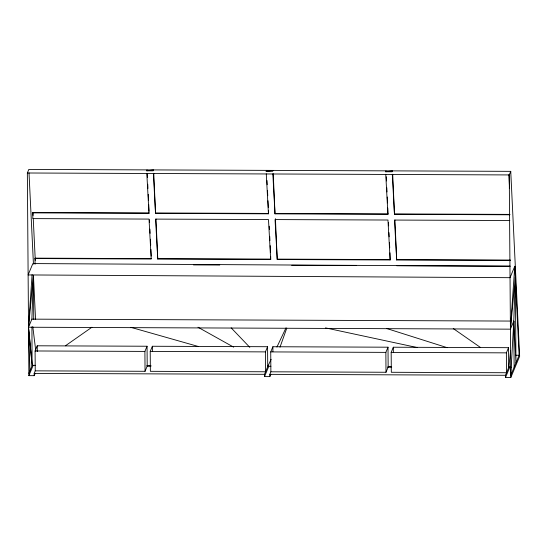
<?xml version="1.0" encoding="UTF-8"?>
<svg xmlns="http://www.w3.org/2000/svg" width="547" height="547" viewBox="0 0 547 547"><rect width="100%" height="100%" fill="white"/><g stroke="black" fill="none" stroke-linecap="round" stroke-linejoin="round"><path stroke-width="0.82" d="M29.928 370.832L28.519 327.236L31.883 319.147L33.415 275.305L35.562 319.407M32.095 274.615L28.519 327.236L510.419 329.164L515.322 277.24L513.79 321.075L510.768 375.317L519.117 355.256L514.789 266.259L510.03 277.685L28.123 274.936L32.847 263.579L509.667 266.225M514.789 266.259L510.419 329.164L513.79 321.075L515.971 362.825L515.322 277.24M31.938 326.839L32.082 365.656L28.519 327.236L33.415 275.305L33.75 319.373M35.179 373.307L34.194 375.673L28.882 375.652L27.35 172.996L28.841 169.413L510.748 171.348L519.65 356.295L510.789 377.587L505.476 377.56L505.455 375.29L508.826 367.208L510.631 350.436M513.339 325.274L513.79 321.075L514.139 367.228M279.989 347.195L286.785 328.125M32.786 212.879L32.95 212.482L149.14 212.947L148.975 213.344L32.786 212.879L32.827 218.609L149.016 219.08L151.198 259.011L35.008 258.546L35.049 264.283M35.008 258.546L35.172 258.15L151.362 258.615M35.24 370.852L35.09 350.969L37.244 345.793L147.054 346.237L147.205 366.121L145.051 371.297L35.24 370.852L34.181 373.403L34.194 375.673M28.868 373.382L32.232 365.3L28.519 327.236M28.882 375.652L33.148 365.403M146.671 170.794L153.604 169.919L153.228 170.821L146.671 170.794L147.047 169.891M268.488 210.889L268.44 213.822L155.533 213.371L153.769 173.29M270.71 256.564L270.662 259.49L157.755 259.039L155.998 219.039M145.051 371.297L144.9 351.413L147.054 346.237M267.572 346.716L265.418 351.892L265.568 371.775L150.363 371.317L150.213 351.434L152.367 346.258L267.572 346.716L267.722 366.599M266.136 171.273L273.076 170.397L272.7 171.3L266.136 171.273L266.512 170.37M387.789 207.99L387.912 214.301L275.004 213.85L273.24 173.768M389.97 252.83L390.134 259.969L277.226 259.517L275.421 218.677M270.881 371.796L270.731 351.912L272.885 346.736L388.008 347.201L388.158 367.085L386.004 372.261L270.881 371.796L269.821 374.346L269.835 376.616L264.522 376.596L264.509 374.326L268.037 365.84M264.522 376.596L268.789 366.346M269.835 376.616L270.82 374.251M385.608 171.751L392.541 170.876L392.165 171.779L385.608 171.751L385.984 170.849M509.804 214.786L394.469 214.328L392.705 174.247M510.317 260.447L396.691 259.996L394.934 219.997M386.004 372.261L385.854 352.377L388.008 347.201M508.525 347.68L506.372 352.856L506.522 372.739L391.317 372.281L391.167 352.398L393.32 347.222L508.525 347.68L508.676 367.563M510.789 377.587L509.257 174.931L510.748 171.348M505.476 377.56L510.071 366.524M271.134 359.331L267.873 366.244L270.909 366.251M276.932 347.051L285.999 327.858M65.421 345.793L91.903 327.243M27.35 172.996L509.257 174.931M155.697 212.968L268.611 213.426M275.168 213.446L388.076 213.904M394.633 213.925L509.968 214.39M509.845 220.523L394.51 220.058L396.691 259.996M157.919 258.642L270.833 259.093M277.391 259.121L390.298 259.572M396.855 259.599L510.481 260.051M193.453 264.912L219.771 265.022M291.701 265.309L356.22 265.568M396.732 265.733L510.358 266.184M31.883 319.147L510.372 321.062M35.09 350.969L144.9 351.413M150.213 351.434L265.418 351.892M270.731 351.912L385.854 352.377M391.167 352.398L506.372 352.856M515.322 355.242L519.117 355.256M32.232 365.3L35.268 365.307M146.74 365.758L150.999 365.772M388.445 366.722L391.002 366.736M508.826 367.208L511.103 367.215M147.205 366.121L150.999 366.134M387.44 367.078L391.707 367.099M34.181 373.403L264.509 374.326M269.821 374.346L505.455 375.29M325.458 327.872L417.142 347.536M130.931 327.352L198.171 346.449M386.428 328.426L447.22 347.687M197.993 327.229L233.678 347.154M453.244 328.528L480.341 347.386M231.149 327.838L249.801 347.345M32.806 326.703L35.794 351.051M392.302 174.329L394.469 214.328M385.744 174.302L387.912 214.301M390.134 259.969L387.953 220.031L275.045 219.579L277.226 259.517M272.837 173.85L275.004 213.85M266.273 173.823L268.44 213.822M270.662 259.49L268.488 219.559L155.58 219.101L157.755 259.039M153.365 173.372L155.533 213.371M146.808 173.344L148.975 213.344M508.895 174.712L509.551 188.223M386.271 176.756L386.476 180.975M386.804 187.73L387.009 191.949M387.255 197.016L387.543 202.93M388.493 222.499L388.657 225.87M388.985 232.612L389.19 236.824M389.478 242.718L389.724 247.777M267.004 180.496L267.209 184.722M267.497 190.63L267.743 195.696M267.996 200.763L268.324 207.511M269.233 226.232L269.397 229.603M269.726 236.345L269.931 240.557M270.177 245.61L270.505 252.352M147.252 174.11L147.416 177.488M147.745 184.243L147.95 188.462M148.237 194.37L148.524 200.284M148.729 204.503L149.058 211.258M149.475 219.86L149.598 222.383M149.926 229.125L150.131 233.337M150.418 239.237L150.705 245.131M150.91 249.343L151.239 256.085M32.95 212.482L33.093 215.463M33.244 218.547L35.282 260.386M29.005 172.831L33.449 264.167M393.32 347.222L393.361 352.193M272.885 346.736L272.919 351.707M152.367 346.258L152.408 351.229M37.244 345.793L37.285 351.591"/></g></svg>
